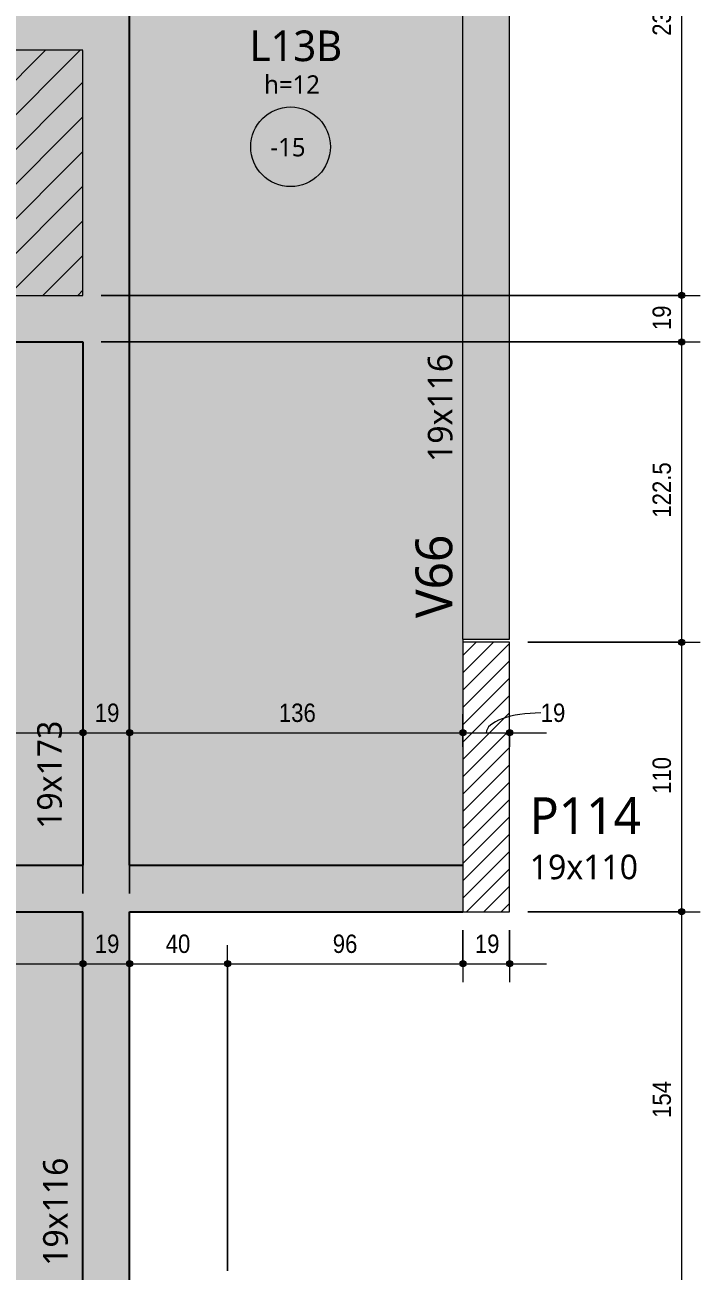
# Model space of a CAD drawing. Header units: centimetres. Extents: x -2136 to 34701, y -1430 to 84208.
# Drawn here: x 1765 to 2040, y 681 to 1190 of the extents above; entities that cross this region are included whole.
import ezdxf

# ---------------------------------------------------------------- set-up
doc = ezdxf.new("R2010")
doc.units = ezdxf.units.CM
doc.linetypes.add('Hidden 1_5', pattern=[0.22, 0.15, -0.07])
for name, color, linetype, lineweight in [('A-ANNO-DIMS', 7, 'Continuous', 9), ('A-ANNO-DIMS-50', 7, 'Continuous', 9), ('A-DETL', 7, 'Continuous', 18), ('A-DETL-GENF', 7, 'Continuous', 18), ('A-DETL-THIN', 7, 'Continuous', 18), ('A-FLOR', 7, 'Continuous', 18), ('A-FLOR-IDEN', 7, 'Continuous', 9), ('S-BEAM', 7, 'Continuous', 18), ('S-BEAM-IDEN', 7, 'Continuous', 9), ('S-COLS-IDEN', 7, 'Continuous', 9)]:
    doc.layers.add(name, color=color, linetype=linetype, lineweight=lineweight)
doc.styles.add('Fira Sans_2', font='FiraSans-Regular.ttf', dxfattribs={"width": 0.9, "height": 7.5})
doc.styles.add('Gadugi', font='gadugi.ttf', dxfattribs={"height": 15})
doc.styles.add('Gadugi_1', font='gadugi.ttf', dxfattribs={"height": 10})
doc.styles.add('Gadugi_3', font='gadugi.ttf', dxfattribs={"height": 7.5})
doc.styles.add('Gadugi_4', font='gadugi.ttf', dxfattribs={"height": 12.5})
doc.dimstyles.new('PED_R80_1_5mm_ACIMA_As_ESQ__R00', dxfattribs={"dimscale": 30.48, "dimtxt": 10.229846, "dimasz": 0.328084, "dimexe": 0.246063, "dimexo": 0.246063, "dimgap": 0.049213, "dimtad": 1, "dimdec": 1, "dimrnd": 0.5, "dimdsep": 46, "dimtxsty": 'Fira Sans_2', "dimblk1": 'DOTSMALL', "dimblk2": 'DOTSMALL', "dimsah": 1, "dimcen": 0.09, "dimdle": 0.492126, "dimazin": 0, "dimtfac": 1, "dimtdec": 4, "dimtix": 1, "dimtmove": 0, "dimatfit": 3, "dimfxl": 1, "dimtvp": 1, "dimtolj": 1, "dimtzin": 0, "dimarcsym": 2})
doc.dimstyles.new('PED_R80_1_5mm_ACIMA_As_ESQ__R00_1', dxfattribs={"dimscale": 30.48, "dimtxt": 10.229846, "dimasz": 0.328084, "dimexe": 0.246063, "dimexo": 0.246063, "dimgap": 0.049213, "dimtad": 1, "dimdec": 1, "dimrnd": 0.5, "dimdsep": 46, "dimtxsty": 'Fira Sans_2', "dimblk1": 'DOTSMALL', "dimblk2": 'DOTSMALL', "dimsah": 1, "dimcen": 0.09, "dimdle": 0.492126, "dimazin": 0, "dimtfac": 1, "dimtdec": 4, "dimtix": 1, "dimtmove": 1, "dimatfit": 3, "dimfxl": 1, "dimtvp": 1, "dimtolj": 1, "dimtzin": 0, "dimarcsym": 2})
doc.dimstyles.new('PED_R80_1_5mm_ACIMA_As_ESQ__R00_2', dxfattribs={"dimscale": 30.48, "dimtxt": 10.229846, "dimasz": 0.328084, "dimexe": 0.246063, "dimexo": 0.246063, "dimgap": 0.049213, "dimtad": 1, "dimdec": 1, "dimrnd": 0.5, "dimdsep": 46, "dimtxsty": 'Fira Sans_2', "dimblk1": 'DOTSMALL', "dimblk2": 'DOTSMALL', "dimsah": 1, "dimcen": 0.09, "dimdle": 0.492126, "dimazin": 0, "dimtfac": 1, "dimtdec": 4, "dimtix": 1, "dimtmove": 2, "dimatfit": 3, "dimfxl": 1, "dimtvp": 1, "dimtolj": 1, "dimtzin": 0, "dimarcsym": 2})
doc.dimstyles.new('PED_R80_1_5mm_ACIMA_As_ESQ__R00_3', dxfattribs={"dimscale": 30.48, "dimtxt": 10.229846, "dimasz": 0.328084, "dimexe": 0.246063, "dimexo": 0.246063, "dimgap": 0.049213, "dimtad": 1, "dimdec": 1, "dimrnd": 0.5, "dimdsep": 46, "dimtxsty": 'Fira Sans_2', "dimblk1": 'DOTSMALL', "dimblk2": 'DOTSMALL', "dimsah": 1, "dimcen": 0.09, "dimdle": 0.492126, "dimazin": 0, "dimtfac": 1, "dimtdec": 4, "dimtix": 1, "dimtmove": 0, "dimatfit": 3, "dimfxl": 1, "dimtvp": 1, "dimtolj": 1, "dimtzin": 0, "dimarcsym": 2})

# ---------------------------------------------------------------- blocks, each defined once
blk = doc.blocks.new('DIMBLOCK226-PL K 100 - FORMA DO 5º PAVIMENTO')
at = {"layer": 'A-ANNO-DIMS-50', "true_color": 0x000032}
h = blk.add_hatch(color=178, dxfattribs=at)
edge = h.paths.add_edge_path(flags=0)
edge.add_arc((2032.69, 827.75), 1.25, 0, 360)
h = blk.add_hatch(color=178, dxfattribs=at)
edge = h.paths.add_edge_path(flags=0)
edge.add_arc((2032.69, 673.75), 1.25, 0, 360)
at = {"layer": 'A-ANNO-DIMS-50', "color": 178, "true_color": 0x000032}
for p, q in [((1970, 827.75), (2040.19, 827.75)), ((2032.69, 827.75), (1970, 827.75)), ((2032.69, 673.75), (2032.69, 827.75)), ((1855, 673.75), (2040.19, 673.75)), ((2032.69, 673.75), (1855, 673.75))]:
    blk.add_line(p, q, dxfattribs=at)
for centre in [(2032.69, 827.75), (2032.69, 673.75)]:
    blk.add_circle(centre, 1.25, dxfattribs=at)
at = {"layer": 'A-ANNO-DIMS-50', "color": 0, "insert": (2020.8, 743.67), "char_height": 7.5, "width": 16.9973, "attachment_point": 1, "rotation": 90, "line_spacing_factor": 1.049215, "style": 'Fira Sans_2'}
blk.add_mtext('154', dxfattribs=at)
blk = doc.blocks.new('_DotSmall')
at = {"color": 0, "linetype": 'ByBlock', "const_width": 0.5}
blk.add_lwpolyline([(-0.0625, 0, 1), (0.0625, 0, 1)], format="xyb", close=True, dxfattribs=at)
blk = doc.blocks.new('DIMBLOCK227-PL K 100 - FORMA DO 5º PAVIMENTO')
at = {"layer": 'A-ANNO-DIMS-50', "true_color": 0x000032}
h = blk.add_hatch(color=178, dxfattribs=at)
edge = h.paths.add_edge_path(flags=0)
edge.add_arc((2032.69, 937.75), 1.25, 0, 360)
h = blk.add_hatch(color=178, dxfattribs=at)
edge = h.paths.add_edge_path(flags=0)
edge.add_arc((2032.69, 827.75), 1.25, 0, 360)
at = {"layer": 'A-ANNO-DIMS-50', "color": 178, "true_color": 0x000032}
for p, q in [((1970, 937.75), (2040.19, 937.75)), ((2032.69, 937.75), (1970, 937.75)), ((2032.69, 827.75), (2032.69, 937.75)), ((1970, 827.75), (2040.19, 827.75)), ((2032.69, 827.75), (1970, 827.75))]:
    blk.add_line(p, q, dxfattribs=at)
for centre in [(2032.69, 937.75), (2032.69, 827.75)]:
    blk.add_circle(centre, 1.25, dxfattribs=at)
at = {"layer": 'A-ANNO-DIMS-50', "color": 0, "insert": (2020.8, 875.86), "char_height": 7.5, "width": 16.5251, "attachment_point": 1, "rotation": 90, "line_spacing_factor": 1.049215, "style": 'Fira Sans_2'}
blk.add_mtext('110', dxfattribs=at)
blk = doc.blocks.new('DIMBLOCK228-PL K 100 - FORMA DO 5º PAVIMENTO')
at = {"layer": 'A-ANNO-DIMS-50', "true_color": 0x000032}
h = blk.add_hatch(color=178, dxfattribs=at)
edge = h.paths.add_edge_path(flags=0)
edge.add_arc((2032.69, 1060.25), 1.25, 0, 360)
h = blk.add_hatch(color=178, dxfattribs=at)
edge = h.paths.add_edge_path(flags=0)
edge.add_arc((2032.69, 937.75), 1.25, 0, 360)
at = {"layer": 'A-ANNO-DIMS-50', "color": 178, "true_color": 0x000032}
for p, q in [((1796, 1060.25), (2040.19, 1060.25)), ((2032.69, 1060.25), (1796, 1060.25)), ((2032.69, 937.75), (2032.69, 1060.25)), ((1970, 937.75), (2040.19, 937.75)), ((2032.69, 937.75), (1970, 937.75))]:
    blk.add_line(p, q, dxfattribs=at)
for centre in [(2032.69, 1060.25), (2032.69, 937.75)]:
    blk.add_circle(centre, 1.25, dxfattribs=at)
at = {"layer": 'A-ANNO-DIMS-50', "color": 0, "insert": (2020.8, 988.57), "char_height": 7.5, "width": 25.0238, "attachment_point": 1, "rotation": 90, "line_spacing_factor": 1.049215, "style": 'Fira Sans_2'}
blk.add_mtext('122.5', dxfattribs=at)
blk = doc.blocks.new('DIMBLOCK229-PL K 100 - FORMA DO 5º PAVIMENTO')
at = {"layer": 'A-ANNO-DIMS-50', "true_color": 0x000032}
h = blk.add_hatch(color=178, dxfattribs=at)
edge = h.paths.add_edge_path(flags=0)
edge.add_arc((2032.69, 1079.25), 1.25, 0, 360)
h = blk.add_hatch(color=178, dxfattribs=at)
edge = h.paths.add_edge_path(flags=0)
edge.add_arc((2032.69, 1060.25), 1.25, 0, 360)
at = {"layer": 'A-ANNO-DIMS-50', "color": 178, "true_color": 0x000032}
for p, q in [((1796, 1079.25), (2040.19, 1079.25)), ((2032.69, 1079.25), (1796, 1079.25)), ((2032.69, 1060.25), (2032.69, 1079.25)), ((1796, 1060.25), (2040.19, 1060.25)), ((2032.69, 1060.25), (1796, 1060.25))]:
    blk.add_line(p, q, dxfattribs=at)
for centre in [(2032.69, 1079.25), (2032.69, 1060.25)]:
    blk.add_circle(centre, 1.25, dxfattribs=at)
at = {"layer": 'A-ANNO-DIMS-50', "color": 0, "insert": (2020.8, 1065.09), "char_height": 7.5, "width": 11.1741, "attachment_point": 1, "rotation": 90, "line_spacing_factor": 1.049215, "style": 'Fira Sans_2'}
blk.add_mtext('19', dxfattribs=at)
blk = doc.blocks.new('DIMBLOCK230-PL K 100 - FORMA DO 5º PAVIMENTO')
at = {"layer": 'A-ANNO-DIMS-50', "true_color": 0x000032}
h = blk.add_hatch(color=178, dxfattribs=at)
edge = h.paths.add_edge_path(flags=0)
edge.add_arc((2032.69, 1312.75), 1.25, 0, 360)
h = blk.add_hatch(color=178, dxfattribs=at)
edge = h.paths.add_edge_path(flags=0)
edge.add_arc((2032.69, 1079.25), 1.25, 0, 360)
at = {"layer": 'A-ANNO-DIMS-50', "color": 178, "true_color": 0x000032}
for p, q in [((1970, 1312.75), (2040.19, 1312.75)), ((2032.69, 1312.75), (1970, 1312.75)), ((2032.69, 1079.25), (2032.69, 1312.75)), ((1796, 1079.25), (2040.19, 1079.25)), ((2032.69, 1079.25), (1796, 1079.25))]:
    blk.add_line(p, q, dxfattribs=at)
for centre in [(2032.69, 1312.75), (2032.69, 1079.25)]:
    blk.add_circle(centre, 1.25, dxfattribs=at)
at = {"layer": 'A-ANNO-DIMS-50', "color": 0, "insert": (2020.8, 1185.18), "char_height": 7.5, "width": 25.9681, "attachment_point": 1, "rotation": 90, "line_spacing_factor": 1.049215, "style": 'Fira Sans_2'}
blk.add_mtext('233.5', dxfattribs=at)
blk = doc.blocks.new('DIMBLOCK437-PL K 100 - FORMA DO 5º PAVIMENTO')
at = {"layer": 'A-ANNO-DIMS-50', "true_color": 0x000032}
h = blk.add_hatch(color=178, dxfattribs=at)
edge = h.paths.add_edge_path(flags=0)
edge.add_arc((1252.5, 900.83), 1.25, 0, 360)
h = blk.add_hatch(color=178, dxfattribs=at)
edge = h.paths.add_edge_path(flags=0)
edge.add_arc((1788.5, 900.83), 1.25, 0, 360)
at = {"layer": 'A-ANNO-DIMS-50', "color": 178, "true_color": 0x000032}
for p, q in [((1252.5, 895.1), (1252.5, 908.33)), ((1788.5, 835.25), (1788.5, 908.33)), ((1252.5, 900.83), (1788.5, 900.83)), ((1252.5, 900.83), (1252.5, 895.1)), ((1788.5, 900.83), (1788.5, 835.25))]:
    blk.add_line(p, q, dxfattribs=at)
for centre in [(1252.5, 900.83), (1788.5, 900.83)]:
    blk.add_circle(centre, 1.25, dxfattribs=at)
at = {"layer": 'A-ANNO-DIMS-50', "color": 0, "insert": (1478.9, 912.72), "char_height": 7.5, "width": 17.7842, "attachment_point": 1, "line_spacing_factor": 1.049215, "style": 'Fira Sans_2'}
blk.add_mtext('536', dxfattribs=at)
blk = doc.blocks.new('DIMBLOCK438-PL K 100 - FORMA DO 5º PAVIMENTO')
at = {"layer": 'A-ANNO-DIMS-50', "true_color": 0x000032}
h = blk.add_hatch(color=178, dxfattribs=at)
edge = h.paths.add_edge_path(flags=0)
edge.add_arc((1788.5, 900.83), 1.25, 0, 360)
h = blk.add_hatch(color=178, dxfattribs=at)
edge = h.paths.add_edge_path(flags=0)
edge.add_arc((1807.5, 900.83), 1.25, 0, 360)
at = {"layer": 'A-ANNO-DIMS-50', "color": 178, "true_color": 0x000032}
for p, q in [((1788.5, 835.25), (1788.5, 908.33)), ((1807.5, 835.25), (1807.5, 908.33)), ((1788.5, 900.83), (1807.5, 900.83)), ((1788.5, 900.83), (1788.5, 835.25)), ((1807.5, 900.83), (1807.5, 835.25))]:
    blk.add_line(p, q, dxfattribs=at)
for centre in [(1788.5, 900.83), (1807.5, 900.83)]:
    blk.add_circle(centre, 1.25, dxfattribs=at)
at = {"layer": 'A-ANNO-DIMS-50', "color": 0, "insert": (1793.34, 912.72), "char_height": 7.5, "width": 11.1741, "attachment_point": 1, "line_spacing_factor": 1.049215, "style": 'Fira Sans_2'}
blk.add_mtext('19', dxfattribs=at)
blk = doc.blocks.new('DIMBLOCK439-PL K 100 - FORMA DO 5º PAVIMENTO')
at = {"layer": 'A-ANNO-DIMS-50', "true_color": 0x000032}
h = blk.add_hatch(color=178, dxfattribs=at)
edge = h.paths.add_edge_path(flags=0)
edge.add_arc((1807.5, 900.83), 1.25, 0, 360)
h = blk.add_hatch(color=178, dxfattribs=at)
edge = h.paths.add_edge_path(flags=0)
edge.add_arc((1943.5, 900.83), 1.25, 0, 360)
at = {"layer": 'A-ANNO-DIMS-50', "color": 178, "true_color": 0x000032}
for p, q in [((1807.5, 835.25), (1807.5, 908.33)), ((1943.5, 895.1), (1943.5, 908.33)), ((1807.5, 900.83), (1943.5, 900.83)), ((1807.5, 900.83), (1807.5, 835.25)), ((1943.5, 900.83), (1943.5, 895.1))]:
    blk.add_line(p, q, dxfattribs=at)
for centre in [(1807.5, 900.83), (1943.5, 900.83)]:
    blk.add_circle(centre, 1.25, dxfattribs=at)
at = {"layer": 'A-ANNO-DIMS-50', "color": 0, "insert": (1868.42, 912.72), "char_height": 7.5, "width": 16.9973, "attachment_point": 1, "line_spacing_factor": 1.049215, "style": 'Fira Sans_2'}
blk.add_mtext('136', dxfattribs=at)
blk = doc.blocks.new('DIMBLOCK440-PL K 100 - FORMA DO 5º PAVIMENTO')
at = {"layer": 'A-ANNO-DIMS-50', "true_color": 0x000032}
h = blk.add_hatch(color=178, dxfattribs=at)
edge = h.paths.add_edge_path(flags=0)
edge.add_arc((1943.5, 900.83), 1.25, 0, 360)
h = blk.add_hatch(color=178, dxfattribs=at)
edge = h.paths.add_edge_path(flags=0)
edge.add_arc((1962.5, 900.83), 1.25, 0, 360)
at = {"layer": 'A-ANNO-DIMS-50', "color": 178, "true_color": 0x000032}
for p, q in [((1943.5, 895.1), (1943.5, 908.33)), ((1962.5, 895.1), (1962.5, 908.33)), ((1943.5, 900.83), (1977.5, 900.83)), ((1943.5, 900.83), (1943.5, 895.1)), ((1962.5, 900.83), (1962.5, 895.1))]:
    blk.add_line(p, q, dxfattribs=at)
for centre in [(1943.5, 900.83), (1962.5, 900.83)]:
    blk.add_circle(centre, 1.25, dxfattribs=at)
blk.add_ellipse((1975.19, 900.83), major_axis=(22.19, 0), ratio=0.363165, start_param=1.570796, end_param=3.141593, dxfattribs=at)
at = {"layer": 'A-ANNO-DIMS-50', "color": 0, "insert": (1975.19, 912.72), "char_height": 7.5, "width": 11.1741, "attachment_point": 1, "line_spacing_factor": 1.049215, "style": 'Fira Sans_2'}
blk.add_mtext('19', dxfattribs=at)
blk = doc.blocks.new('DIMBLOCK475-PL K 100 - FORMA DO 5º PAVIMENTO')
at = {"layer": 'A-ANNO-DIMS-50', "true_color": 0x000032}
h = blk.add_hatch(color=178, dxfattribs=at)
edge = h.paths.add_edge_path(flags=0)
edge.add_arc((1635.81, 806.59), 1.25, 0, 360)
h = blk.add_hatch(color=178, dxfattribs=at)
edge = h.paths.add_edge_path(flags=0)
edge.add_arc((1788.5, 806.59), 1.25, 0, 360)
at = {"layer": 'A-ANNO-DIMS-50', "color": 178, "true_color": 0x000032}
for p, q in [((1635.81, 826.37), (1635.81, 799.09)), ((1635.81, 806.59), (1635.81, 826.37)), ((1788.5, 800.86), (1788.5, 814.09)), ((1635.81, 806.59), (1788.5, 806.59)), ((1788.5, 806.59), (1788.5, 800.86))]:
    blk.add_line(p, q, dxfattribs=at)
for centre in [(1635.81, 806.59), (1788.5, 806.59)]:
    blk.add_circle(centre, 1.25, dxfattribs=at)
at = {"layer": 'A-ANNO-DIMS-50', "color": 0, "insert": (1701.66, 818.47), "char_height": 7.5, "width": 25.1812, "attachment_point": 1, "line_spacing_factor": 1.049215, "style": 'Fira Sans_2'}
blk.add_mtext('152.5', dxfattribs=at)
blk = doc.blocks.new('DIMBLOCK476-PL K 100 - FORMA DO 5º PAVIMENTO')
at = {"layer": 'A-ANNO-DIMS-50', "true_color": 0x000032}
h = blk.add_hatch(color=178, dxfattribs=at)
edge = h.paths.add_edge_path(flags=0)
edge.add_arc((1788.5, 806.59), 1.25, 0, 360)
h = blk.add_hatch(color=178, dxfattribs=at)
edge = h.paths.add_edge_path(flags=0)
edge.add_arc((1807.5, 806.59), 1.25, 0, 360)
at = {"layer": 'A-ANNO-DIMS-50', "color": 178, "true_color": 0x000032}
for p, q in [((1788.5, 800.86), (1788.5, 814.09)), ((1807.5, 800.86), (1807.5, 814.09)), ((1788.5, 806.59), (1807.5, 806.59)), ((1788.5, 806.59), (1788.5, 800.86)), ((1807.5, 806.59), (1807.5, 800.86))]:
    blk.add_line(p, q, dxfattribs=at)
for centre in [(1788.5, 806.59), (1807.5, 806.59)]:
    blk.add_circle(centre, 1.25, dxfattribs=at)
at = {"layer": 'A-ANNO-DIMS-50', "color": 0, "insert": (1793.34, 818.47), "char_height": 7.5, "width": 11.1741, "attachment_point": 1, "line_spacing_factor": 1.049215, "style": 'Fira Sans_2'}
blk.add_mtext('19', dxfattribs=at)
blk = doc.blocks.new('DIMBLOCK477-PL K 100 - FORMA DO 5º PAVIMENTO')
at = {"layer": 'A-ANNO-DIMS-50', "true_color": 0x000032}
h = blk.add_hatch(color=178, dxfattribs=at)
edge = h.paths.add_edge_path(flags=0)
edge.add_arc((1807.5, 806.59), 1.25, 0, 360)
h = blk.add_hatch(color=178, dxfattribs=at)
edge = h.paths.add_edge_path(flags=0)
edge.add_arc((1847.5, 806.59), 1.25, 0, 360)
at = {"layer": 'A-ANNO-DIMS-50', "color": 178, "true_color": 0x000032}
for p, q in [((1807.5, 800.86), (1807.5, 814.09)), ((1847.5, 681.25), (1847.5, 814.09)), ((1807.5, 806.59), (1847.5, 806.59)), ((1807.5, 806.59), (1807.5, 800.86)), ((1847.5, 806.59), (1847.5, 681.25))]:
    blk.add_line(p, q, dxfattribs=at)
for centre in [(1807.5, 806.59), (1847.5, 806.59)]:
    blk.add_circle(centre, 1.25, dxfattribs=at)
at = {"layer": 'A-ANNO-DIMS-50', "color": 0, "insert": (1822.25, 818.47), "char_height": 7.5, "width": 12.5906, "attachment_point": 1, "line_spacing_factor": 1.049215, "style": 'Fira Sans_2'}
blk.add_mtext('40', dxfattribs=at)
blk = doc.blocks.new('DIMBLOCK478-PL K 100 - FORMA DO 5º PAVIMENTO')
at = {"layer": 'A-ANNO-DIMS-50', "true_color": 0x000032}
h = blk.add_hatch(color=178, dxfattribs=at)
edge = h.paths.add_edge_path(flags=0)
edge.add_arc((1847.5, 806.59), 1.25, 0, 360)
h = blk.add_hatch(color=178, dxfattribs=at)
edge = h.paths.add_edge_path(flags=0)
edge.add_arc((1943.5, 806.59), 1.25, 0, 360)
at = {"layer": 'A-ANNO-DIMS-50', "color": 178, "true_color": 0x000032}
for p, q in [((1943.5, 820.25), (1943.5, 799.09)), ((1943.5, 806.59), (1943.5, 820.25)), ((1847.5, 681.25), (1847.5, 814.09)), ((1847.5, 806.59), (1943.5, 806.59)), ((1847.5, 806.59), (1847.5, 681.25))]:
    blk.add_line(p, q, dxfattribs=at)
for centre in [(1847.5, 806.59), (1943.5, 806.59)]:
    blk.add_circle(centre, 1.25, dxfattribs=at)
at = {"layer": 'A-ANNO-DIMS-50', "color": 0, "insert": (1890.39, 818.47), "char_height": 7.5, "width": 12.2758, "attachment_point": 1, "line_spacing_factor": 1.049215, "style": 'Fira Sans_2'}
blk.add_mtext('96', dxfattribs=at)
blk = doc.blocks.new('DIMBLOCK479-PL K 100 - FORMA DO 5º PAVIMENTO')
at = {"layer": 'A-ANNO-DIMS-50', "true_color": 0x000032}
h = blk.add_hatch(color=178, dxfattribs=at)
edge = h.paths.add_edge_path(flags=0)
edge.add_arc((1943.5, 806.59), 1.25, 0, 360)
h = blk.add_hatch(color=178, dxfattribs=at)
edge = h.paths.add_edge_path(flags=0)
edge.add_arc((1962.5, 806.59), 1.25, 0, 360)
at = {"layer": 'A-ANNO-DIMS-50', "color": 178, "true_color": 0x000032}
for p, q in [((1943.5, 820.25), (1943.5, 799.09)), ((1943.5, 806.59), (1943.5, 820.25)), ((1962.5, 820.25), (1962.5, 799.09)), ((1962.5, 806.59), (1962.5, 820.25)), ((1943.5, 806.59), (1977.5, 806.59))]:
    blk.add_line(p, q, dxfattribs=at)
for centre in [(1943.5, 806.59), (1962.5, 806.59)]:
    blk.add_circle(centre, 1.25, dxfattribs=at)
at = {"layer": 'A-ANNO-DIMS-50', "color": 0, "insert": (1948.34, 818.47), "char_height": 7.5, "width": 11.1741, "attachment_point": 1, "line_spacing_factor": 1.049215, "style": 'Fira Sans_2'}
blk.add_mtext('19', dxfattribs=at)
blk = doc.blocks.new('PED_TAG_LAJE_R01 - TÍTULO_ESPESSURA_REBAIXO-2413107-PL K 100 - FORMA DO 5º PAVIMENTO')
at = {"layer": 'A-FLOR-IDEN'}
blk.add_circle((-0.046, -0.667), 0.325, dxfattribs=at)

msp = doc.modelspace()

# ---------------------------------------------------------------- hatches: boundary and pattern name
at = {"layer": 'A-DETL-GENF', "true_color": 0x48b948}
h = msp.add_hatch(dxfattribs=at)
h.set_pattern_fill('FP_3', color=95, style=0, pattern_type=2)
h.set_pattern_definition([(45, (0, 0), (-7.07107, 7.07107), [])])
h.paths.add_polyline_path([(1151.25, 1079.25), (1788.5, 1079.25), (1788.5, 1179.25), (1083.93, 1179.25), (1094.4, 1172.48), (1104.21, 1164.79), (1113.3, 1156.26), (1121.58, 1146.95), (1129, 1136.93), (1135.49, 1126.29), (1141, 1115.11), (1145.49, 1103.48), (1148.91, 1091.49), (1149.47, 1088.56)], flags=0)
at = {"layer": 'A-DETL-GENF', "true_color": 0x808080}
h = msp.add_hatch(dxfattribs=at)
h.set_pattern_fill('FP_1', color=8, style=0, pattern_type=2)
h.set_pattern_definition([(45, (0, 0), (-3.535534, 3.535534), [])])
h.paths.add_polyline_path([(1962.5, 827.75), (1962.5, 937.75), (1943.5, 937.75), (1943.5, 827.75)], flags=0)
at = {"layer": 'A-FLOR', "true_color": 0xfcd5b4}
msp.add_hatch(color=254, dxfattribs=at).paths.add_polyline_path([(1897.16, 846.75), (1943.5, 846.75), (1943.5, 1499.75), (1807.5, 1499.75), (1807.5, 846.75)], flags=0)
at = {"layer": 'A-FLOR', "true_color": 0xccffcc}
msp.add_hatch(color=254, dxfattribs=at).paths.add_polyline_path([(1252.5, 1079.25), (1788.5, 1079.25), (1788.5, 1403.75), (1252.5, 1403.75), (1252.5, 1091.49)], flags=0)
at = {"layer": 'A-FLOR', "true_color": 0xfcd5b4}
h = msp.add_hatch(color=254, dxfattribs=at)
h.paths.add_polyline_path([(1252.5, 846.75), (1532.69, 846.75), (1534.24, 856.22), (1537.26, 867.07), (1541.42, 877.53), (1546.7, 887.48), (1553.02, 896.8), (1560.51, 905.58), (1568.48, 913.13), (1577.45, 919.95), (1587.1, 925.75), (1597.32, 930.48), (1607.99, 934.07), (1618.99, 936.5), (1630.58, 937.71), (1641.44, 937.71), (1652.64, 936.5), (1663.63, 934.07), (1674.31, 930.48), (1684.53, 925.75), (1694.17, 919.95), (1703.14, 913.13), (1711.31, 905.39), (1718.61, 896.8), (1724.92, 887.48), (1730.2, 877.53), (1734.37, 867.07), (1737.38, 856.22), (1738.93, 846.75), (1788.5, 846.75), (1788.5, 1060.25), (1252.5, 1060.25), (1252.5, 937.75)], flags=0)
h.paths.add_polyline_path([(1596.44, 846.75), (1724.77, 846.75), (1723.39, 854.62), (1720.38, 864.65), (1716.24, 874.26), (1711.01, 883.32), (1704.76, 891.72), (1697.57, 899.33), (1689.56, 906.06), (1680.81, 911.81), (1671.46, 916.51), (1661.62, 920.08), (1651.44, 922.5), (1640.72, 923.71), (1630.18, 923.67), (1620.18, 922.5), (1610, 920.08), (1600.16, 916.51), (1590.81, 911.81), (1582.07, 906.06), (1574.05, 899.33), (1566.87, 891.72), (1560.62, 883.32), (1555.38, 874.26), (1551.24, 864.65), (1548.24, 854.62), (1546.85, 846.75), (1589.43, 846.75)], flags=0)
h = msp.add_hatch(color=254, dxfattribs=at)
h.paths.add_polyline_path([(1076.55, 673.75), (1116.5, 673.75), (1116.5, 684.75), (1276.5, 684.75), (1276.5, 679.75), (1711.5, 679.75), (1711.5, 673.75), (1788.5, 673.75), (1788.5, 827.75), (1739.48, 827.75), (1739.19, 822.54), (1737.38, 811.51), (1734.37, 800.66), (1730.2, 790.2), (1724.92, 780.25), (1718.61, 770.93), (1711.31, 762.34), (1703.14, 754.6), (1693.94, 747.65), (1684.53, 741.98), (1674.31, 737.25), (1663.63, 733.66), (1652.64, 731.24), (1641.04, 730.02), (1630.18, 730.02), (1618.99, 731.24), (1607.99, 733.66), (1597.32, 737.25), (1587.1, 741.98), (1577.45, 747.79), (1568.48, 754.6), (1560.31, 762.34), (1553.02, 770.93), (1546.7, 780.25), (1541.42, 790.2), (1537.26, 800.66), (1534.24, 811.51), (1532.42, 822.62), (1532.14, 827.75), (-506.82, 827.75), (-513.31, 821.01), (-524.39, 811.3), (-536.25, 802.56), (-548.81, 794.86), (-561.98, 788.25), (-575.66, 782.77), (-589.76, 778.47), (-604.16, 775.38), (-618.78, 773.52), (-633.5, 772.91), (-648.22, 773.54), (-662.84, 775.41), (-677.24, 778.51), (-691.33, 782.83), (-705, 788.31), (-718.56, 795.18), (-730.72, 802.65), (-742.57, 811.4), (-753.65, 821.12), (-760.02, 827.75), (-1787.5, 827.75), (-1787.5, 673.75), (-1662, 673.75), (-1662, 679.75), (-1383.5, 679.75), (-1383.5, 684.75), (-1115.5, 684.75), (-1115.5, 673.75), (962.5, 673.75)], flags=0)
h.paths.add_polyline_path([(1630.58, 744.02), (1641.44, 744.06), (1651.44, 745.23), (1661.62, 747.65), (1671.46, 751.23), (1680.81, 755.92), (1689.56, 761.67), (1697.57, 768.4), (1704.76, 776.01), (1711.01, 784.41), (1716.24, 793.47), (1720.38, 803.08), (1723.39, 813.11), (1725.2, 823.42), (1725.46, 827.75), (1546.17, 827.75), (1546.42, 823.42), (1548.24, 813.11), (1551.4, 802.71), (1555.38, 793.47), (1560.62, 784.41), (1566.87, 776.01), (1574.13, 768.34), (1582.07, 761.67), (1590.81, 755.92), (1600.16, 751.23), (1610, 747.65), (1620.18, 745.23), (1630.18, 744.06)], flags=0)
h.paths.add_polyline_path([(-633.42, 786.91), (-619.47, 787.51), (-605.63, 789.34), (-592.01, 792.36), (-578.7, 796.55), (-565.8, 801.9), (-553.42, 808.34), (-541.5, 815.95), (-530.57, 824.34), (-526.85, 827.75), (-739.93, 827.69), (-736.26, 824.34), (-725.19, 815.84), (-713.42, 808.34), (-701.04, 801.9), (-688.14, 796.55), (-674.83, 792.36), (-661.2, 789.34), (-647.36, 787.51), (-633.5, 786.91)], flags=0)
at = {"layer": 'S-BEAM', "true_color": 0xfcd5b4}
h = msp.add_hatch(color=254, dxfattribs=at)
h.paths.add_polyline_path([(1962.5, 939.02), (1962.5, 1312.75), (1943.5, 1312.75), (1943.5, 939.02)], flags=0)
h.paths.add_polyline_path([(1943.5, 1422.75), (1962.5, 1422.75), (1962.5, 1499.75), (1943.5, 1499.75)], flags=0)
h.paths.add_polyline_path([(1943.5, 1518.75), (1962.5, 1518.75), (1962.5, 1558.75), (1943.5, 1558.75)], flags=0)
at = {"layer": 'S-BEAM', "true_color": 0x00bcb8}
msp.add_hatch(color=132, dxfattribs=at).paths.add_polyline_path([(1794.59, 846.75), (1807.5, 846.75), (1807.5, 1403.75), (1788.5, 1403.75), (1788.5, 846.75)], flags=0)
at = {"layer": 'S-BEAM', "true_color": 0xffccff}
msp.add_hatch(color=7, dxfattribs=at).paths.add_polyline_path([(1788.5, 1060.25), (1788.5, 1079.25), (1252.5, 1079.25), (1252.5, 1060.25), (1692.01, 1060.25)], flags=0)
at = {"layer": 'S-BEAM', "true_color": 0xfcd5b4}
h = msp.add_hatch(color=254, dxfattribs=at)
h.paths.add_polyline_path([(1252.5, 827.75), (1532.14, 827.75), (1531.81, 833.87), (1532.42, 845.11), (1532.69, 846.75), (1252.5, 846.75)], flags=0)
h.paths.add_polyline_path([(1546.42, 827.75), (1725.46, 827.75), (1725.81, 833.87), (1725.2, 844.31), (1724.77, 846.75), (1546.85, 846.75), (1546.42, 844.31), (1545.81, 833.87), (1546.17, 827.75)], flags=0)
h.paths.add_polyline_path([(1897.16, 827.75), (1943.5, 827.75), (1943.5, 846.75), (1738.93, 846.75), (1739.2, 845.11), (1739.81, 833.87), (1739.48, 827.75), (1807.5, 827.75)], flags=0)
msp.add_hatch(color=254, dxfattribs=at).paths.add_polyline_path([(1788.5, 673.75), (1807.5, 673.75), (1807.5, 827.75), (1788.5, 827.75), (1788.5, 768.34)], flags=0)

# ---------------------------------------------------------------- linework, layer by layer
at = {"layer": 'A-DETL', "linetype": 'Hidden 1_5'}
for p, q in [((1788.5, 1179.25), (1083.93, 1179.25)), ((1788.5, 1079.25), (1788.5, 1179.25)), ((1151.25, 1079.25), (1788.5, 1079.25))]:
    msp.add_line(p, q, dxfattribs=at)
at = {"layer": 'A-DETL-THIN'}
for p, q in [((1943.5, 937.75), (1943.5, 827.75)), ((1962.5, 937.75), (1943.5, 937.75)), ((1962.5, 827.75), (1962.5, 937.75)), ((1943.5, 827.75), (1962.5, 827.75))]:
    msp.add_line(p, q, dxfattribs=at)
at = {"layer": 'A-FLOR'}
msp.add_line((1943.5, 939.02), (1943.5, 937.75), dxfattribs=at)
at = {"layer": 'S-BEAM', "lineweight": 25}
for p, q in [((1807.5, 846.75), (1807.5, 1403.75)), ((1252.5, 1060.25), (1788.5, 1060.25)), ((1788.5, 1060.25), (1788.5, 846.75)), ((1738.93, 846.75), (1788.5, 846.75)), ((1807.5, 846.75), (1943.5, 846.75)), ((1739.48, 827.75), (1788.5, 827.75)), ((1788.5, 673.75), (1788.5, 827.75)), ((1807.5, 673.75), (1807.5, 827.75)), ((1807.5, 827.75), (1943.5, 827.75))]:
    msp.add_line(p, q, dxfattribs=at)
at = {"layer": 'S-BEAM'}
for p, q in [((1943.5, 939.02), (1943.5, 1312.75)), ((1962.5, 939.02), (1962.5, 1312.75)), ((1943.5, 939.02), (1962.5, 939.02))]:
    msp.add_line(p, q, dxfattribs=at)

# ---------------------------------------------------------------- block references
at = {"layer": 'A-FLOR-IDEN', "xscale": 49.99999999999998, "yscale": 49.99999999999998, "zscale": 49.99999999999998}
msp.add_blockref('PED_TAG_LAJE_R01 - TÍTULO_ESPESSURA_REBAIXO-2413107-PL K 100 - FORMA DO 5º PAVIMENTO', (1875.5, 1173.25), dxfattribs=at)

# ---------------------------------------------------------------- texts
at = {"layer": 'A-FLOR-IDEN', "attachment_point": 1}
for s, insert, char_height, width, style in [('L13B', (1856.48, 1187.34), 12.5, 45.2953, 'Gadugi_4'), ('h=12', (1862.37, 1169.05), 7.5, 29.6624, 'Gadugi_3'), ('-15', (1864.96, 1143.49), 7.5, 18.8397, 'Gadugi_3')]:
    msp.add_mtext(s, dxfattribs=dict(at, insert=insert, char_height=char_height, width=width, style=style))
at = {"layer": 'S-BEAM-IDEN', "attachment_point": 1, "rotation": 90}
for s, insert, char_height, width, style in [('19x116', (1929.16, 1011.29), 10, 54.1139, 'Gadugi_1'), ('V66', (1924.15, 947.58), 15, 44.0928, 'Gadugi'), ('19x173', (1769.86, 861.59), 10, 54.1139, 'Gadugi_1'), ('19x116', (1772.27, 683.31), 10, 54.1139, 'Gadugi_1')]:
    msp.add_mtext(s, dxfattribs=dict(at, insert=insert, char_height=char_height, width=width, style=style))
at = {"layer": 'S-COLS-IDEN', "attachment_point": 1}
for s, insert, char_height, width, style in [('P114', (1970.74, 874.51), 15, 56.519, 'Gadugi'), ('19x110', (1970.74, 851.05), 10, 54.1139, 'Gadugi_1')]:
    msp.add_mtext(s, dxfattribs=dict(at, insert=insert, char_height=char_height, width=width, style=style))

# ---------------------------------------------------------------- dimensions: what is measured, and where the dimension line sits
at = {"layer": 'A-ANNO-DIMS', "color": 178, "true_color": 0x000032}
for base, p1, p2, override, picture, middle in [((2032.69, 1312.75), (1788.5, 1079.25), (1962.5, 1312.75), {"dimpost": '<>', "dimfxl": 291.201391}, 'DIMBLOCK230-PL K 100 - FORMA DO 5º PAVIMENTO', (2027.37, 1196)), ((2032.69, 1079.25), (1788.5, 1060.25), (1788.5, 1079.25), {"dimpost": '<>', "dimfxl": 19}, 'DIMBLOCK229-PL K 100 - FORMA DO 5º PAVIMENTO', (2027.32, 1069.75)), ((2032.69, 1060.25), (1962.5, 937.75), (1788.5, 1060.25), {"dimpost": '<>', "dimfxl": 212.796264}, 'DIMBLOCK228-PL K 100 - FORMA DO 5º PAVIMENTO', (2027.37, 999)), ((2032.69, 937.75), (1962.5, 827.75), (1962.5, 937.75), {"dimpost": '<>', "dimfxl": 110}, 'DIMBLOCK227-PL K 100 - FORMA DO 5º PAVIMENTO', (2027.37, 882.75)), ((2032.69, 827.75), (1847.5, 673.75), (1962.5, 827.75), {"dimpost": '<>', "dimfxl": 192.200416}, 'DIMBLOCK226-PL K 100 - FORMA DO 5º PAVIMENTO', (2027.37, 750.75))]:
    dim = msp.add_linear_dim(base=base, p1=p1, p2=p2, angle=90, dimstyle='PED_R80_1_5mm_ACIMA_As_ESQ__R00', override=override, dxfattribs=at)
    dim.commit()
    dim.dimension.update_dxf_attribs({"geometry": picture, "text_midpoint": middle})
for base, p1, p2, dimstyle, override, picture, middle in [((1788.5, 900.83), (1252.5, 902.6), (1788.5, 827.75), 'PED_R80_1_5mm_ACIMA_As_ESQ__R00_2', {"dimpost": '<>', "dimfxl": 541.200748}, 'DIMBLOCK437-PL K 100 - FORMA DO 5º PAVIMENTO', (1487.8, 907.72)), ((1962.5, 900.83), (1943.5, 902.6), (1962.5, 902.6), 'PED_R80_1_5mm_ACIMA_As_ESQ__R00_1', {"dimpost": '<>', "dimfxl": 19}, 'DIMBLOCK440-PL K 100 - FORMA DO 5º PAVIMENTO', (1980.77, 907.72))]:
    dim = msp.add_linear_dim(base=base, p1=p1, p2=p2, dimstyle=dimstyle, override=override, dxfattribs=at)
    dim.commit()
    dim.dimension.update_dxf_attribs({"geometry": picture, "text_midpoint": middle, "dimtype": 160})
for base, p1, p2, override, picture, middle in [((1807.5, 900.83), (1788.5, 827.75), (1807.5, 827.75), {"dimpost": '<>', "dimfxl": 19}, 'DIMBLOCK438-PL K 100 - FORMA DO 5º PAVIMENTO', (1798, 906.2)), ((1943.5, 900.83), (1807.5, 827.75), (1943.5, 902.6), {"dimpost": '<>', "dimfxl": 155.236108}, 'DIMBLOCK439-PL K 100 - FORMA DO 5º PAVIMENTO', (1875.5, 906.15)), ((1788.5, 806.59), (1635.81, 833.87), (1788.5, 808.36), {"dimpost": '<>', "dimfxl": 154.804936}, 'DIMBLOCK475-PL K 100 - FORMA DO 5º PAVIMENTO', (1712.16, 811.9)), ((1943.5, 806.59), (1847.5, 673.75), (1943.5, 827.75), {"dimpost": '<>', "dimfxl": 181.471761}, 'DIMBLOCK478-PL K 100 - FORMA DO 5º PAVIMENTO', (1895.5, 811.96)), ((1962.5, 806.59), (1943.5, 827.75), (1962.5, 827.75), {"dimpost": '<>', "dimfxl": 19}, 'DIMBLOCK479-PL K 100 - FORMA DO 5º PAVIMENTO', (1953, 811.96)), ((1807.5, 806.59), (1788.5, 808.36), (1807.5, 808.36), {"dimpost": '<>', "dimfxl": 19}, 'DIMBLOCK476-PL K 100 - FORMA DO 5º PAVIMENTO', (1798, 811.96)), ((1847.5, 806.59), (1807.5, 808.36), (1847.5, 673.75), {"dimpost": '<>', "dimfxl": 140.42301}, 'DIMBLOCK477-PL K 100 - FORMA DO 5º PAVIMENTO', (1827.5, 811.9))]:
    dim = msp.add_linear_dim(base=base, p1=p1, p2=p2, dimstyle='PED_R80_1_5mm_ACIMA_As_ESQ__R00_3', override=override, dxfattribs=at)
    dim.commit()
    dim.dimension.update_dxf_attribs({"geometry": picture, "text_midpoint": middle})

doc.saveas('drawing.dxf')
